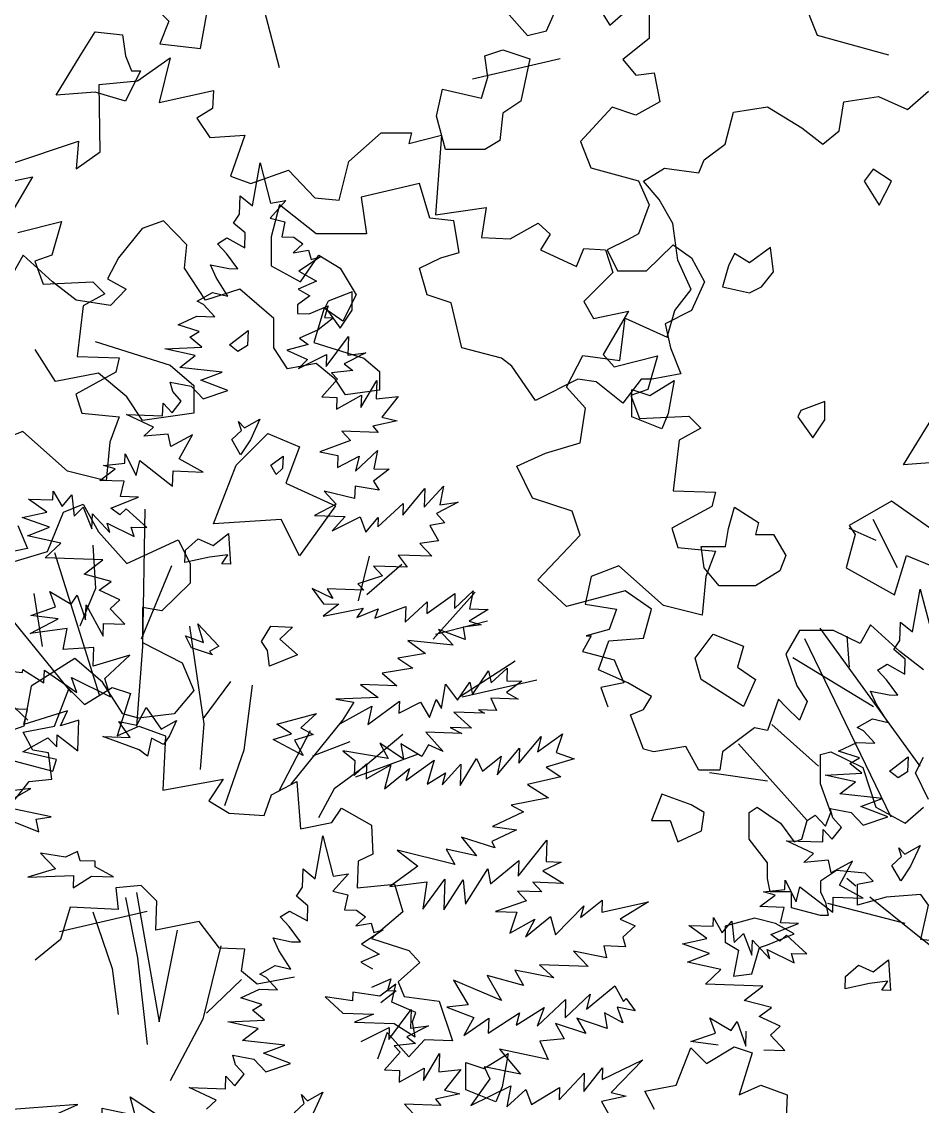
# Model space of a CAD drawing. Header units: inches. Extents: x -11 to 128, y 7 to 56.
# Drawn here: x 39.3777 to 39.7312, y 22.197 to 22.6227 of the extents above; entities that cross this region are included whole.
import ezdxf

# ---------------------------------------------------------------- set-up
doc = ezdxf.new("R2010")
doc.units = ezdxf.units.IN
doc.header["$MEASUREMENT"] = 0
doc.layers.add('CAY', color=94, linetype='Continuous')
doc.layers.add('CAY-3', color=61, linetype='Continuous')
picture_1 = doc.add_image_def('image1.jpg', size_in_pixel=(1680, 1093))

# ---------------------------------------------------------------- blocks, each defined once
blk = doc.blocks.new('A$C76451831')
at = {"layer": 'CAY'}
for p, q in [((1943.92, 1358.24), (1957.48, 1323.44)), ((1957.48, 1323.44), (2019.98, 1306.33)), ((1732.84, 1302.79), (1656.18, 1285.1)), ((5942.98, 1269.38), (5949.73, 1306.77)), ((5949.73, 1306.77), (5958.92, 1271.55)), ((5931.85, 1262.06), (5932.41, 1277.91)), ((5932.41, 1277.91), (5942.98, 1269.38)), ((5926.59, 1254.09), (5931.85, 1262.06)), ((5936.72, 1245.57), (5926.59, 1254.09)), ((5936.26, 1232.44), (5936.72, 1245.57)), ((5912.36, 1236), (5920.7, 1241.15)), ((5920.23, 1227.56), (5912.36, 1236)), ((5920.7, 1241.15), (5936.26, 1232.44)), ((5930.18, 1214.07), (5920.23, 1227.56)), ((5192.62, 1187.04), (5205.28, 1219.73)), ((5205.28, 1219.73), (5218.99, 1206.02)), ((5218.99, 1206.02), (5243.25, 1220.79)), ((5243.25, 1220.79), (5259.07, 1215.51)), ((5259.07, 1215.51), (5247.46, 1178.6)), ((5906.28, 1217.62), (5922.48, 1214.34)), ((5911.34, 1206.57), (5906.28, 1217.62)), ((5922.48, 1214.34), (5930.18, 1214.07)), ((5921.65, 1190.34), (5911.34, 1206.57)), ((5165.2, 1181.76), (5192.62, 1187.04)), ((5247.46, 1178.6), (5266.45, 1187.04)), ((5266.45, 1187.04), (5289.65, 1178.6)), ((5894.75, 1185.84), (5908.16, 1193.53)), ((5900.09, 1182.93), (5894.75, 1185.84)), ((5908.16, 1193.53), (5921.65, 1190.34)), ((5173.64, 1165.94), (5165.2, 1181.76)), ((5289.65, 1178.6), (5287.54, 1131.14)), ((5910.13, 1172.16), (5900.09, 1182.93)), ((5878.17, 1165.11), (5894.29, 1172.71)), ((5894.29, 1172.71), (5910.13, 1172.16)), ((5187.35, 1163.83), (5173.64, 1165.94)), ((5190.51, 1140.63), (5187.35, 1163.83)), ((5896.55, 1159.48), (5878.17, 1165.11)), ((5888.21, 1154.33), (5896.55, 1159.48)), ((5898.79, 1145.8), (5888.21, 1154.33)), ((5142, 1102.66), (5170.47, 1138.52)), ((5170.47, 1138.52), (5190.51, 1140.63)), ((5287.54, 1131.14), (5340.28, 1140.63)), ((5340.28, 1140.63), (5327.62, 1121.65)), ((5382.46, 1126.92), (5404.61, 1138.52)), ((5404.61, 1138.52), (5407.78, 1097.39)), ((5866.56, 1144.21), (5898.79, 1145.8)), ((5893.09, 1138.3), (5866.56, 1144.21)), ((5879.59, 1127.89), (5893.09, 1138.3)), ((5327.62, 1121.65), (5345.55, 1111.1)), ((5376.14, 1108.99), (5382.46, 1126.92)), ((5916.61, 1123.88), (5879.59, 1127.89)), ((5897.78, 1116.83), (5916.61, 1123.88)), ((5345.55, 1111.1), (5376.14, 1108.99)), ((5435.2, 1102.66), (5443.64, 1115.32)), ((5443.64, 1115.32), (5470, 1100.55)), ((5870.98, 1115.04), (5889.44, 1111.68)), ((5873.41, 1106.8), (5870.98, 1115.04)), ((5889.44, 1111.68), (5899.93, 1100.43)), ((5921.48, 1107.84), (5897.78, 1116.83)), ((5407.78, 1097.39), (5435.2, 1102.66)), ((5470, 1100.55), (5471.06, 1075.24)), ((5880.82, 1098.38), (5873.41, 1106.8)), ((5899.93, 1100.43), (5921.48, 1107.84)), ((5420.6, 1053.63), (5427.34, 1091.02)), ((5427.34, 1091.02), (5436.53, 1055.8)), ((5864.52, 1085.8), (5864.9, 1096.67)), ((5864.9, 1096.67), (5872.76, 1088.23)), ((5872.76, 1088.23), (5880.82, 1098.38)), ((5856.47, 1075.66), (5832.84, 1086.91)), ((5832.84, 1086.91), (5864.52, 1085.8)), ((5471.06, 1075.24), (5458.4, 1068.91)), ((5848.03, 1067.79), (5856.47, 1075.66)), ((5409.47, 1046.31), (5410.02, 1062.16)), ((5410.02, 1062.16), (5420.6, 1053.63)), ((5458.4, 1068.91), (5457.35, 1045.71)), ((5869.4, 1069.76), (5848.03, 1067.79)), ((5871.74, 1058.8), (5869.4, 1069.76)), ((5890.67, 1069.02), (5871.74, 1058.8)), ((5879.07, 1048.12), (5890.67, 1069.02)), ((5449.75, 1058.05), (5436.08, 1042.67)), ((5436.53, 1055.8), (5449.75, 1058.05)), ((5268.56, 1047.82), (5246.41, 1045.71)), ((5246.41, 1045.71), (5248.52, 1026.72)), ((5282.27, 1034.11), (5268.56, 1047.82)), ((5404.2, 1038.34), (5409.47, 1046.31)), ((5457.35, 1045.71), (5490.04, 1048.87)), ((5490.04, 1048.87), (5497.42, 1024.62)), ((5812.7, 1042.28), (5831.36, 1044.35)), ((5831.36, 1044.35), (5831.64, 1052.5)), ((5831.64, 1052.5), (5841.4, 1033.57)), ((5841.4, 1033.57), (5844.58, 1046.6)), ((5844.58, 1046.6), (5873.25, 1024.3)), ((5899.96, 1036.51), (5879.07, 1048.12)), ((5281.21, 1008.8), (5282.27, 1034.11)), ((5414.33, 1029.82), (5404.2, 1038.34)), ((5436.08, 1042.67), (5449.11, 1039.49)), ((5449.11, 1039.49), (5446.38, 1026.44)), ((5809.53, 1029.24), (5823.02, 1039.2)), ((5823.02, 1039.2), (5812.7, 1042.28)), ((5873.25, 1024.3), (5873.71, 1037.43)), ((5873.71, 1037.43), (5899.96, 1036.51)), ((5273.84, 1025.02), (5197.19, 1007.32)), ((5206.33, 1028.83), (5197.89, 1000.36)), ((5248.52, 1026.72), (5206.33, 1028.83)), ((5389.98, 1020.25), (5398.31, 1025.4)), ((5398.31, 1025.4), (5413.87, 1016.69)), ((5413.87, 1016.69), (5414.33, 1029.82)), ((5446.38, 1026.44), (5456.79, 1026.07)), ((5456.79, 1026.07), (5464.75, 1020.36)), ((5497.42, 1024.62), (5470, 1001.41)), ((5830.8, 1028.5), (5809.53, 1029.24)), ((5827.61, 1015.01), (5830.8, 1028.5)), ((5319.18, 1016.18), (5281.21, 1008.8)), ((5337.11, 992.97), (5319.18, 1016.18)), ((5397.84, 1011.81), (5389.98, 1020.25)), ((5464.75, 1020.36), (5456.32, 1012.49)), ((5456.32, 1012.49), (5469.54, 1014.75)), ((5469.54, 1014.75), (5471.97, 1006.5)), ((5768.6, 1012.08), (5768.87, 1019.78)), ((5768.87, 1019.78), (5776.56, 1006.37)), ((5776.56, 1006.37), (5785.07, 1016.5)), ((5785.07, 1016.5), (5787.13, 997.84)), ((5843.45, 1014.46), (5827.61, 1015.01)), ((5407.79, 998.32), (5397.84, 1011.81)), ((5480.21, 1008.94), (5461.2, 996.45)), ((5471.97, 1006.5), (5480.21, 1008.94)), ((5747.33, 1012.83), (5768.6, 1012.08)), ((5763.24, 1001.39), (5747.33, 1012.83)), ((5787.13, 997.84), (5795.11, 1005.72)), ((5795.11, 1005.72), (5802.61, 986.87)), ((5819.1, 1004.88), (5843.45, 1014.46)), ((5197.89, 1000.36), (5175.75, 982.43)), ((5388.95, 990.82), (5383.9, 1001.87)), ((5383.9, 1001.87), (5400.1, 998.59)), ((5400.1, 998.59), (5407.79, 998.32)), ((5461.2, 996.45), (5476.75, 987.75)), ((5470, 1001.41), (5502.7, 990.87)), ((5741.78, 996.7), (5763.24, 1001.39)), ((5765.5, 988.16), (5741.78, 996.7)), ((5802.61, 986.87), (5803.07, 1000)), ((5803.07, 1000), (5818.36, 983.6)), ((5827.06, 999.16), (5819.1, 1004.88)), ((5832.68, 1004.41), (5827.06, 999.16)), ((5850.68, 987.91), (5832.68, 1004.41)), ((5359.26, 991.92), (5337.11, 992.97)), ((5356.1, 972.94), (5359.26, 991.92)), ((5399.26, 974.59), (5388.95, 990.82)), ((5476.75, 987.75), (5460.64, 980.61)), ((5502.7, 990.87), (5512.19, 980.32)), ((5746.21, 980.68), (5765.5, 988.16)), ((5818.36, 983.6), (5815.93, 991.84)), ((5815.93, 991.84), (5839.54, 980.14)), ((5839.54, 980.14), (5837.1, 988.38)), ((5837.1, 988.38), (5850.68, 987.91)), ((5372.37, 970.09), (5385.78, 977.78)), ((5385.78, 977.78), (5399.26, 974.59)), ((5460.64, 980.61), (5470.86, 974.81)), ((5512.19, 980.32), (5493.21, 963.44)), ((5775.43, 974.22), (5746.21, 980.68)), ((5369.81, 961.33), (5356.1, 972.94)), ((5402.5, 967.66), (5369.81, 961.33)), ((5377.7, 967.18), (5372.37, 970.09)), ((5761.85, 961.55), (5775.43, 974.22)), ((5387.75, 956.41), (5377.7, 967.18)), ((5470.31, 958.96), (5486.87, 966.09)), ((5486.87, 966.09), (5483.79, 955.77)), ((5493.21, 963.44), (5498.48, 950.79)), ((5812.09, 959.79), (5761.85, 961.55)), ((5795.79, 947.21), (5812.09, 959.79)), ((5355.78, 949.36), (5371.91, 956.96)), ((5374.16, 943.73), (5355.78, 949.36)), ((5371.91, 956.96), (5387.75, 956.41)), ((5491.49, 955.5), (5477.98, 945.09)), ((5483.79, 955.77), (5491.49, 955.5)), ((5498.48, 950.79), (5529.07, 946.57)), ((5365.83, 938.58), (5374.16, 943.73)), ((5485.02, 913.12), (5504.51, 939.18)), ((5504.51, 939.18), (5503.94, 922.88)), ((5529.07, 946.57), (5540.67, 911.76)), ((5819.59, 940.94), (5795.79, 947.21)), ((5808.89, 933.16), (5819.59, 940.94)), ((5344.18, 928.46), (5376.41, 930.06)), ((5376.41, 930.06), (5365.83, 938.58)), ((5770.77, 918.62), (5765.8, 931.94)), ((5765.8, 931.94), (5784.45, 920.86)), ((5827.18, 924.81), (5808.89, 933.16)), ((5370.71, 922.55), (5344.18, 928.46)), ((5357.2, 912.14), (5370.71, 922.55)), ((5460.94, 911.24), (5485.39, 923.53)), ((5485.39, 923.53), (5485.02, 913.12)), ((5519.88, 925.04), (5500.96, 915.28)), ((5503.94, 922.88), (5519.88, 925.04)), ((5784.45, 920.86), (5789.71, 928.84)), ((5789.71, 928.84), (5797.11, 907.27)), ((5797.11, 907.27), (5797.57, 920.4)), ((5818.75, 916.95), (5827.18, 924.81)), ((5394.22, 908.13), (5357.2, 912.14)), ((5483.71, 919.15), (5475.28, 895.94)), ((5502.7, 898.05), (5483.71, 919.15)), ((5500.96, 915.28), (5508.46, 909.58)), ((5516.41, 912.82), (5502.7, 898.05)), ((5540.67, 911.76), (5516.41, 912.82)), ((5749.22, 911.21), (5770.77, 918.62)), ((5773.13, 908.11), (5749.22, 911.21)), ((5831.42, 903.36), (5818.75, 916.95)), ((5375.39, 901.08), (5394.22, 908.13)), ((5399.1, 892.09), (5375.39, 901.08)), ((5495.05, 901.89), (5481.37, 886.5)), ((5508.46, 909.58), (5489.81, 907.51)), ((5489.81, 907.51), (5495.05, 901.89)), ((5812.86, 904), (5831.42, 903.36)), ((2009.28, 881.69), (1985.53, 892.25)), ((2027.76, 857.92), (2006.64, 900.17)), ((5351.03, 891.05), (5348.6, 899.29)), ((5348.6, 899.29), (5367.06, 895.93)), ((5367.06, 895.93), (5377.54, 884.68)), ((5377.54, 884.68), (5399.1, 892.09)), ((5515.49, 877.14), (5529.45, 900.68)), ((5529.45, 900.68), (5528.9, 884.84)), ((5350.38, 872.48), (5358.44, 882.63)), ((5358.44, 882.63), (5351.03, 891.05)), ((5481.37, 886.5), (5494.5, 886.04)), ((5494.14, 875.62), (5515.87, 888.01)), ((5494.5, 886.04), (5494.14, 875.62)), ((5515.87, 888.01), (5515.49, 877.14)), ((5528.9, 884.84), (5548, 886.89)), ((5548, 886.89), (5533.78, 868.8)), ((5342.14, 870.05), (5342.52, 880.92)), ((5342.52, 880.92), (5350.38, 872.48)), ((5310.45, 871.16), (5342.14, 870.05)), ((5334.08, 859.91), (5310.45, 871.16)), ((5547.26, 865.61), (5525.8, 860.92)), ((5533.78, 868.8), (5547.26, 865.61)), ((5325.65, 852.04), (5334.08, 859.91)), ((5498.9, 856.42), (5506.33, 848.45)), ((5530.59, 855.31), (5498.9, 856.42)), ((5525.8, 860.92), (5530.59, 855.31)), ((2047.68, 684.5), (1960.21, 805.07)), ((1985.76, 770.86), (1983.84, 797.94)), ((2022.33, 639.81), (1946.85, 795.64)), ((2006.99, 736.26), (1936.23, 779.12)), ((1958.78, 684.36), (1917.81, 720.82)), ((1948.81, 636.77), (1888.67, 704.01)), ((1914.22, 671.37), (1863.51, 678.45)), ((1991.49, 579.54), (1983.4, 586.04)), ((2041.19, 539.64), (2003.71, 569.74)), ((2034.5, 546.71), (1966.89, 564.41)), ((2089.93, 500.71), (2041.19, 539.64))]:
    blk.add_line(p, q, dxfattribs=at)
for points in [[(5153.6, 1678.52), (5213.71, 1698.56), (5211.6, 1674.3), (5232.7, 1689.07), (5231.64, 1748.13), (5265.39, 1751.3), (5293.87, 1771.33), (5284.38, 1732.31), (5331.84, 1742.86), (5330.78, 1727.04), (5317.07, 1718.6), (5328.67, 1701.72), (5359.26, 1703.83), (5346.6, 1667.97), (5364.53, 1661.65), (5397.23, 1673.25), (5420.43, 1648.99), (5441.53, 1646.88), (5449.96, 1680.63), (5478.44, 1705.94), (5504.81, 1705.94), (5502.7, 1696.45), (5531.17, 1703.83), (5525.9, 1634.22), (5570.2, 1640.55), (5565.98, 1614.19), (5591.29, 1613.13), (5615.55, 1626.84), (5626.1, 1617.35), (5617.66, 1603.64), (5649.3, 1588.87), (5655.63, 1604.69), (5674.61, 1603.64), (5680.94, 1583.6), (5655.63, 1558.29), (5664.07, 1543.52), (5694.65, 1549.85), (5672.5, 1511.88), (5682, 1501.33), (5719.96, 1510.83), (5711.53, 1481.3), (5696.76, 1476.02), (5704.14, 1455.98), (5747.39, 1458.09), (5757.93, 1447.55), (5738.95, 1437), (5733.67, 1392.7), (5770.59, 1391.65), (5767.42, 1378.99), (5732.62, 1360.01), (5737.89, 1343.13), (5770.59, 1339.97), (5762.15, 1317.82), (5758.99, 1284.07), (5725.24, 1292.51), (5686.21, 1327.31), (5661.96, 1317.82), (5656.68, 1293.56), (5684.1, 1289.34), (5677.78, 1271.41), (5657.74, 1266.14), (5661.96, 1266.14), (5654.57, 1252.43), (5682, 1245.05), (5690.43, 1225.01), (5670.39, 1220.79), (5676.72, 1203.91)], [(1240.83, 1193.28), (1271.42, 1199.61), (1249.27, 1161.64)], [(1258.76, 1151.09), (1296.73, 1160.59), (1288.29, 1131.05), (1273.53, 1125.78), (1280.91, 1105.74), (1324.15, 1107.85), (1334.7, 1097.3), (1315.72, 1086.76), (1310.44, 1042.46), (1347.36, 1041.41), (1344.19, 1028.75), (1309.39, 1009.77), (1314.66, 992.89), (1347.36, 989.73), (1338.92, 967.58), (1335.75, 933.83), (1302, 942.27), (1262.98, 977.07), (1238.72, 967.58)], [(1258.76, 894.8), (1267.2, 874.77), (1247.16, 870.55)], [(5271.72, 1376.88), (5269.61, 1256.65), (5264.34, 1187.04)], [(5192.62, 1338.91), (5231.64, 1214.46)], [(5226.37, 1345.24), (5228.48, 1307.27), (5214.77, 1274.58)], [(5467.89, 1335.75), (5458.4, 1296.72)], [(5496.37, 1328.37), (5465.78, 1302)], [(5294.92, 1327.31), (5268.56, 1262.97)], [(5174.69, 1303.05), (5182.07, 1256.65)], [(5560.71, 1304.11), (5523.79, 1262.97)], [(2050.62, 768.5), (2029.79, 784.63), (2004.24, 807.83), (1995.2, 791.7), (1972, 803.11), (1942.13, 803.11), (1930.34, 782.27), (1939.77, 754.74), (1948.81, 740.98), (1942.13, 724.46), (1930.34, 736.26), (1923.73, 742.87), (1914.22, 715.42), (1902.82, 717.77), (1874.91, 696.93), (1872.55, 680.81), (1854.08, 680.81), (1842.68, 701.65), (1814.77, 696.93), (1805.73, 699.29), (1794.33, 729.18), (1805.73, 733.9), (1812.81, 745.3), (1791.97, 757.1), (1766.42, 768.5), (1775.46, 794.06), (1805.73, 796.42), (1812.81, 821.59), (1789.61, 837.71), (1738.51, 823.95), (1713.36, 847.15), (1750.31, 886.48), (1743.23, 907.32), (1708.64, 918.72), (1694.88, 946.64), (1720.04, 958.05), (1750.31, 967.09), (1755.02, 997.37), (1738.51, 1015.85), (1752.67, 1043.38), (1784.9, 1039.05), (1789.61, 1076.02), (1826.56, 1059.5), (1833.25, 1082.7), (1847.4, 1101.19), (1835.61, 1126.75), (1831.28, 1158.99), (1819.49, 1179.83), (1805.73, 1195.96), (1824.21, 1207.36), (1854.08, 1203.04), (1858.8, 1214.44), (1877.27, 1228.2), (1884.35, 1256.12), (1914.22, 1260.84), (1944.1, 1242.36), (1962.57, 1228.2), (1976.72, 1240), (1981.05, 1265.17), (2011.31, 1269.89), (2036.47, 1258.48), (2054.94, 1274.61)], [(5140.94, 1297.78), (5207.39, 1216.57)], [(5310.75, 1274.58), (5323.4, 1189.15), (5320.24, 1149.07)], [(5571.25, 1278.8), (5525.9, 1267.19)], [(5595.51, 1243.99), (5547, 1212.35)], [(5134.61, 1225.01), (5169.42, 1192.31)], [(5346.6, 1226.06), (5322.35, 1193.37)], [(5614.5, 1227.12), (5549.1, 1212.35)], [(5365.59, 1222.9), (5358.21, 1165.94), (5341.33, 1117.43)], [(1278.53, 373.93), (1311.22, 388.66), (1241.7, 383.38)], [(1232.25, 644.83), (1276.94, 626.95), (1274.6, 637.91), (1287.82, 640.17), (1242.83, 649.45), (1270.11, 664.82), (1216.42, 658.53)], [(1255.09, 688.91), (1289.22, 680.02), (1292.3, 690.34), (1263.07, 696.8), (1284.8, 709.18), (1292.68, 701.2), (1293.04, 711.62), (1311.14, 697.84), (1312.07, 724.55), (1296.04, 719.67), (1301.93, 732.61), (1263.9, 720.79), (1267.08, 733.83), (1235.4, 734.94)], [(1223.04, 770.27), (1262.77, 766.17), (1262.86, 768.88), (1281.49, 757.35), (1281.87, 768.22), (1310.19, 748.64), (1305.67, 761.95), (1339.52, 744.9), (1334.64, 760.94), (1356.65, 781.48), (1324.59, 771.71), (1325.16, 788.02), (1298.36, 786.23), (1301.73, 804.7), (1269.4, 800.39), (1293.86, 813.13), (1269.96, 816.24), (1291.51, 823.64), (1286.54, 836.96), (1305.19, 825.89), (1310.45, 833.86), (1317.85, 812.3), (1318.31, 825.43), (1333.22, 798.16), (1333.6, 809.03), (1352.16, 808.38), (1339.49, 821.97), (1347.92, 829.83), (1329.63, 838.18), (1340.33, 845.97), (1316.53, 852.24), (1332.83, 864.81), (1282.59, 866.57), (1296.17, 879.24), (1266.94, 885.7), (1286.24, 893.19), (1262.52, 901.72), (1283.98, 906.41), (1268.07, 917.85), (1289.34, 917.11), (1289.61, 924.8), (1297.3, 911.39), (1305.81, 921.52), (1307.87, 902.86), (1315.85, 910.74), (1323.35, 891.89), (1323.81, 905.02), (1339.1, 888.62), (1336.67, 896.87), (1360.27, 885.16), (1357.84, 893.41), (1371.42, 892.93), (1353.42, 909.43), (1347.8, 904.19), (1339.84, 909.9), (1364.19, 919.48), (1348.35, 920.03), (1351.54, 933.52), (1330.27, 934.26), (1343.76, 944.22), (1333.44, 947.3), (1352.09, 949.37), (1352.38, 957.52), (1362.14, 938.59), (1365.31, 951.63), (1393.99, 929.32), (1394.45, 942.45), (1420.7, 941.53), (1399.81, 953.14), (1411.41, 974.04), (1392.48, 963.83), (1390.14, 974.79), (1368.77, 972.81), (1377.2, 980.68), (1353.58, 991.93), (1385.26, 990.82), (1385.64, 1001.69), (1393.5, 993.26), (1401.56, 1003.4), (1394.15, 1011.82), (1391.72, 1020.07), (1410.18, 1016.7), (1420.67, 1005.45), (1442.22, 1012.86), (1418.52, 1021.85), (1437.34, 1028.9), (1400.33, 1032.91), (1413.83, 1043.32), (1387.3, 1049.23), (1419.53, 1050.83), (1408.95, 1059.36), (1417.29, 1064.51), (1398.91, 1070.13), (1415.03, 1077.73), (1430.87, 1077.18), (1420.83, 1087.96), (1415.49, 1090.86), (1428.9, 1098.55), (1442.38, 1095.36), (1432.08, 1111.59), (1427.02, 1122.65), (1443.22, 1119.36), (1450.92, 1119.09), (1440.97, 1132.59), (1433.1, 1141.02), (1441.44, 1146.17), (1457, 1137.47), (1457.45, 1150.6), (1447.33, 1159.11), (1452.59, 1167.09), (1453.15, 1182.93), (1463.72, 1174.4), (1470.47, 1211.8), (1479.66, 1176.57), (1492.88, 1178.83), (1479.2, 1163.44), (1492.23, 1160.26), (1489.51, 1147.21), (1499.92, 1146.85), (1507.88, 1141.13), (1499.45, 1133.26), (1512.67, 1135.52), (1515.1, 1127.28), (1523.34, 1129.71), (1504.32, 1117.23), (1519.88, 1108.52), (1503.77, 1101.38), (1513.99, 1095.58), (1503.3, 1087.8), (1503.03, 1080.1), (1513.44, 1079.74), (1530, 1086.86), (1526.92, 1076.54), (1534.61, 1076.28), (1521.11, 1065.87), (1505, 1058.72), (1512.5, 1053.02), (1493.76, 1048.24), (1512.04, 1039.89), (1504.07, 1032.01), (1528.51, 1044.3), (1528.15, 1033.89), (1547.64, 1059.95), (1547.07, 1043.65), (1563, 1045.82), (1544.08, 1036.05), (1551.59, 1030.35), (1532.94, 1028.28), (1538.18, 1022.66), (1524.5, 1007.27), (1537.63, 1006.81), (1537.26, 996.4), (1558.99, 1008.78), (1558.61, 997.92), (1572.58, 1021.46), (1572.02, 1005.61), (1591.13, 1007.66), (1576.9, 989.57), (1590.38, 986.38), (1568.92, 981.69), (1573.71, 976.08), (1542.03, 977.19), (1549.45, 969.22), (1522.82, 959.27), (1538.57, 956), (1538.21, 945.59), (1557.13, 955.36), (1553.95, 942.32), (1573.16, 960.24), (1569.89, 944.48), (1583.47, 944.01), (1569.51, 933.62), (1574.67, 925.73), (1553.49, 929.19), (1553.11, 918.32), (1526.6, 924.69), (1537.08, 913.44), (1518.16, 903.68), (1544.87, 902.74), (1533.55, 889.99), (1557.99, 902.29), (1562.97, 888.96), (1573.83, 901.73), (1573.55, 893.58), (1595.56, 914.12), (1595.2, 903.71), (1614.59, 927.06), (1614.03, 910.76), (1630.98, 929.2), (1627.7, 913), (1643.63, 915.16), (1624.71, 905.4), (1632.12, 896.98), (1618.9, 894.72), (1626.59, 881.3), (1610.2, 879.16), (1620.69, 867.91), (1591.27, 868.94), (1599.05, 858.24), (1569.63, 859.27), (1577.49, 850.83), (1555.95, 843.88), (1561.19, 838.25), (1529.06, 839.38), (1534.21, 831.04), (1515.93, 839.83), (1525.89, 826.34), (1539.46, 825.87), (1525.51, 815.47), (1560.64, 822.41), (1554.93, 814.45), (1573.77, 821.95), (1570.77, 813.89), (1597.85, 823.83), (1597.37, 810.24), (1616.58, 828.16), (1616.22, 817.74), (1640.85, 835.47), (1640.39, 822.34), (1656.79, 837.63), (1653.52, 821.88), (1669.81, 821.31), (1653.14, 811.02), (1663.91, 807.92), (1647.97, 805.76), (1649.87, 795.26), (1626.6, 803.78), (1639.27, 790.19), (1599.54, 794.3), (1615, 782.88), (1590.84, 778.74), (1604.13, 770.11), (1577.24, 765.61), (1590, 754.74), (1558.32, 755.85), (1573.78, 744.43), (1536.57, 743.01), (1552.33, 740.19), (1540.81, 721.55), (1568.08, 736.92), (1564.79, 720.71), (1592.24, 741.06), (1591.88, 730.65), (1610.8, 740.41), (1618.48, 727), (1624.47, 742.66), (1629.18, 734.79), (1632.64, 755.97), (1643.03, 742.01), (1654, 757.94), (1656.34, 746.98), (1670.21, 767.81), (1672.56, 757.3), (1686.6, 769.95), (1686.22, 759.09), (1699.34, 758.63), (1685.85, 748.67), (1696.07, 742.88), (1672.09, 743.71), (1677.15, 733.11), (1661.31, 733.66), (1666.65, 730.76), (1639.95, 731.69), (1655.31, 717.55), (1636.76, 718.2), (1646.99, 712.86), (1615.31, 713.96), (1630.58, 697.11), (1617.65, 703), (1611.85, 692.78), (1593.66, 703.84), (1595.92, 690.61), (1575.1, 704.49), (1582.34, 691.09), (1542.7, 697.91), (1553.28, 689.38), (1552.82, 676.25), (1563.59, 686.3), (1563.13, 673.17), (1584.86, 685.56), (1579.14, 664.45), (1601.06, 682.27), (1597.98, 671.95), (1622.62, 689.68), (1616.44, 668.59), (1632.65, 678.45), (1629.57, 668.13), (1646.06, 686.14), (1645.41, 667.58), (1659.83, 691.1), (1664.88, 680.04), (1681.19, 693.08), (1677.91, 676.87), (1697.3, 700.22), (1696.84, 687.09), (1716.24, 710.44), (1713.05, 696.95), (1734.89, 712.51), (1729.34, 696.38), (1745.01, 690.85), (1720.74, 683.53), (1733.58, 674.93), (1704.34, 668.24), (1722.52, 656.73), (1690.12, 650.15), (1700.79, 644.34), (1673.61, 631.69), (1694.81, 628.68), (1673.15, 618.56), (1675.68, 613.03), (1646.55, 622.2), (1659.57, 605.88), (1633.04, 611.8), (1640.73, 598.38), (1590.42, 611.02), (1608.5, 596.79), (1583.86, 579.06), (1616.19, 583.37), (1612.63, 559.47), (1632.12, 585.53), (1631.19, 558.82), (1647.96, 584.98), (1649.94, 563.61), (1669.6, 594.65), (1671.86, 581.43), (1696.59, 601.87), (1696.11, 588.29), (1721.22, 619.6), (1720.58, 601.03), (1733.7, 600.57), (1717.58, 592.98), (1735.77, 581.92), (1709.07, 582.85), (1716.93, 574.41), (1695.66, 575.16), (1703.52, 566.72), (1676.45, 557.24), (1695.01, 556.59), (1688.93, 538.22), (1710.66, 550.61), (1702.41, 535.03), (1724.33, 552.85), (1728.76, 536.83), (1753.66, 562.25), (1750.58, 551.93), (1769.69, 567.13), (1769.33, 556.72), (1809.97, 565.72), (1785.43, 550.71), (1798.37, 544.82), (1787.59, 534.77), (1790.02, 526.53), (1771.02, 527.19), (1773.37, 516.68), (1744.58, 522.67), (1757.24, 509.09), (1714.7, 510.57), (1727.44, 499.25), (1693.24, 505.88), (1700.92, 492.47), (1669.06, 501.28), (1681.44, 479.55), (1639.47, 497.33), (1652.3, 475.58), (1633.65, 473.51), (1657.35, 464.52), (1648.65, 448.96), (1670.48, 464.06), (1670.02, 450.93), (1697.37, 468.56), (1694.28, 457.79), (1718.83, 473.25), (1712.83, 457.14), (1737.66, 480.3), (1737.1, 464.45), (1759.12, 484.99), (1755.95, 471.96), (1780.68, 492.4), (1788.35, 478.53), (1790.71, 481.17), (1798.49, 470.47), (1782.74, 473.74), (1787.7, 459.97), (1771.69, 468.69), (1773.93, 455.01), (1747.51, 464.09), (1755.2, 450.68), (1728.77, 459.31), (1736.46, 445.89), (1715.09, 443.92), (1722.23, 427.8), (1679.95, 436.98), (1698.22, 415.04), (1666.28, 421.59), (1671.34, 410.99), (1654.66, 387.55), (1689.71, 404.91), (1686.35, 386.44), (1702.74, 401.73), (1707.71, 388.41), (1732.25, 403.42), (1731.87, 392.56), (1753.98, 415.81), (1753.43, 399.96), (1770.02, 420.69), (1769.65, 410.28), (1805.15, 427.63), (1777.42, 399.13), (1790.45, 395.95), (1768.99, 391.26), (1776.68, 377.85)], [(5444.69, 1192.31), (5399.34, 1136.41)], [(5416.21, 1182.82), (5388.79, 1130.08)], [(5497.42, 1179.65), (5464.73, 1152.23), (5437.31, 1132.19), (5423.6, 1106.88)], [(5451.02, 1173.33), (5418.32, 1160.67)], [(5456.29, 1142.74), (5511.14, 1162.78)], [(5254.85, 1037.27), (5265.39, 984.54), (5273.83, 908.6)], [(5264.34, 1041.49), (5284.38, 928.64), (5300.2, 1008.8)], [(5226.37, 1024.62), (5243.25, 975.05), (5248.52, 934.97)], [(5338.17, 995.08), (5322.35, 930.75), (5293.87, 876.96)], [(5356.1, 965.55), (5325.51, 936.02)], [(1484.52, 939.3), (1479.82, 947.63), (1490.52, 955.41), (1490.14, 944.55), (1484.52, 939.3)], [(2054.94, 655.25), (2043.55, 678.45), (2050.62, 692.21)], [(2069.1, 530.59), (2048.26, 532.95), (2054.94, 562.84), (2048.26, 572.28), (2017.99, 569.92), (1992.84, 562.84), (1992.84, 581.32), (2006.6, 583.68), (1999.52, 590.76), (1974.36, 593.12), (1960.61, 583.68), (1960.61, 574.63), (1964.93, 565.2), (1967.29, 553.79), (1960.61, 553.79), (1935.05, 560.48), (1935.05, 574.63), (1916.58, 574.63), (1914.22, 586.04), (1914.22, 599.8), (1898.11, 620.64), (1898.11, 643.85), (1905.18, 648.56), (1925.62, 634.41), (1937.41, 618.28), (1944.1, 620.64), (1948.81, 636.77), (1955.89, 641.49), (1964.93, 632.05), (1969.65, 643.85), (1960.61, 669.01), (1960.61, 694.57), (1969.65, 696.93), (1997.55, 683.17), (2008.95, 648.56), (2034.5, 634.41), (2050.62, 648.56)]]:
    blk.add_lwpolyline(points, dxfattribs=at)
for points in [[(5431.93, 1558.73), (5429.29, 1553.45), (5442.49, 1534.97), (5453.04, 1550.81), (5453.04, 1566.65)], [(5351.45, 1415.29), (5379.17, 1443.01), (5406.88, 1431.13), (5395, 1399.44), (5438.55, 1379.64), (5406.88, 1336.08), (5391.04, 1367.76), (5331.66, 1363.8)], [(1418.3, 1311.88), (1426.22, 1355.44), (1394.55, 1383.16), (1366.84, 1359.4), (1390.59, 1335.64), (1382.67, 1315.84)], [(2022.48, 1195.89), (2006.64, 1206.45), (1998.72, 1195.89), (2011.92, 1174.77)], [(5922.87, 1147.68), (5939.17, 1160.26), (5938.72, 1147.13), (5930.38, 1141.98)], [(1919.55, 1116.68), (1916.91, 1137.8), (1898.43, 1124.6), (1885.24, 1132.52), (1879.96, 1121.96), (1874.68, 1103.48), (1898.43, 1098.2), (1908.99, 1103.48)], [(5924.98, 1065.1), (5933.41, 1072.97), (5930.96, 1080.76), (5936.2, 1075.14), (5949.61, 1082.83), (5941.27, 1064.53), (5932.66, 1051.69)], [(1443.61, 1052.71), (1459.91, 1065.28), (1459.45, 1052.15), (1451.12, 1047)], [(1795.5, 989.94), (1795.5, 1013.7), (1811.34, 1008.42), (1832.45, 1021.63), (1827.17, 992.58), (1821.89, 979.38)], [(1943.3, 995.22), (1940.66, 989.94), (1953.86, 971.46), (1964.41, 987.3), (1964.41, 1003.14)], [(2054.15, 982.02), (2067.35, 1003.14), (2091.1, 1000.5), (2093.74, 982.02), (2099.02, 968.82), (2106.93, 968.82), (2093.74, 942.42), (2067.35, 950.34), (2033.04, 947.7)], [(1445.71, 970.13), (1454.15, 977.99), (1451.7, 985.78), (1456.94, 980.16), (1470.35, 987.85), (1462.01, 969.56), (1453.4, 956.71)], [(5923.88, 955.89), (5916.19, 956.16), (5921.45, 964.13), (5905.51, 961.97), (5884.05, 957.28), (5884.43, 968.14), (5895.66, 978.18), (5908.59, 972.29), (5922.1, 982.7)], [(1903.71, 886.97), (1919.55, 886.97), (1930.1, 868.49), (1924.83, 855.28), (1903.71, 842.08), (1872.04, 842.08), (1858.84, 857.92), (1856.21, 876.41), (1877.32, 876.41), (1879.96, 892.25), (1885.24, 910.73), (1906.35, 897.53)], [(2062.07, 857.92), (2075.26, 879.05), (2022.48, 916.01), (1985.53, 894.89), (1990.81, 886.97), (1982.89, 857.92), (2025.12, 834.16), (2035.67, 868.49)], [(5552.38, 869.17), (5552.38, 892.93), (5568.21, 887.65), (5589.33, 900.85), (5584.05, 871.81), (5578.77, 858.61)], [(1444.62, 860.91), (1436.93, 861.18), (1442.19, 869.16), (1426.25, 866.99), (1404.79, 862.3), (1405.17, 873.17), (1416.4, 883.2), (1429.33, 877.31), (1442.84, 887.72)], [(5402.59, 849.35), (5411.02, 857.22), (5408.57, 865.01), (5413.82, 859.39), (5427.23, 867.08), (5418.88, 848.78), (5410.28, 835.94)], [(1428.71, 781.68), (1410.34, 787.76), (1405.28, 798.36), (1420.93, 792.38), (1416.07, 808.87), (1434.41, 789.19), (1426.09, 784.49)], [(1476.88, 785.44), (1471.71, 793.32), (1479.88, 806.64), (1498.89, 805.98), (1487.65, 795.49), (1503.03, 781.8), (1478.67, 771.77)], [(1856.21, 760.23), (1850.93, 778.71), (1866.76, 799.84), (1893.15, 789.28), (1887.88, 770.79), (1903.71, 760.23), (1893.15, 736.47)], [(1364.64, 698.69), (1332.87, 710.23), (1356.86, 709.39), (1346.92, 723.33), (1362.67, 720.07), (1370.91, 735.64), (1383.84, 716.61), (1397.25, 724.3), (1391.35, 710.9), (1386.1, 703.38), (1375.41, 708.74), (1372.14, 692.99)], [(1485.06, 721.23), (1519.82, 730.44), (1506.23, 717.77), (1516.91, 711.96), (1500.42, 707.09), (1508.11, 693.68), (1481.87, 707.74), (1497.9, 712.62)], [(1313.22, 601.66), (1310.78, 609.9), (1300.19, 604.83), (1278.56, 608.31), (1291.67, 594.7), (1267.4, 587.39), (1307.33, 588.72), (1306.95, 577.85), (1323.17, 588.16), (1342.18, 587.5), (1326.17, 596.22), (1326.34, 601.2)], [(1603.76, 460.95), (1606.76, 469.01), (1585.77, 477.9), (1589.04, 493.65), (1575.08, 483.26), (1551.64, 486.8), (1551.37, 479.1), (1527.48, 482.66), (1542.84, 468.52), (1569.55, 467.59), (1552.99, 460.46), (1587.84, 459.24), (1606.01, 447.73)], [(1332.03, 374.79), (1332.39, 385.2), (1361.19, 379.21), (1356.76, 395.23), (1382.46, 378.47), (1366.14, 365.44), (1358.09, 368.44), (1331.57, 361.66), (1339.53, 369.08)]]:
    blk.add_lwpolyline(points, close=True, dxfattribs=at)
at = {"layer": 'CAY-3'}
for p, q in [((6577.4, 899), (6564.2, 949.16)), ((6416.32, 659.79), (6481.77, 639.15)), ((6381.54, 624.99), (6363.85, 652.71)), ((6481.77, 639.15), (6502.41, 621.45)), ((6419.27, 632.07), (6381.54, 624.99)), ((6444.04, 611.42), (6419.27, 632.07)), ((6502.41, 621.45), (6502.41, 597.26)), ((6457.6, 590.78), (6444.04, 611.42)), ((6502.41, 597.26), (6457.6, 590.78)), ((6388.61, 510.56), (6405.71, 517.63)), ((6405.71, 517.63), (6419.27, 493.45)), ((6374.46, 476.34), (6388.61, 510.56)), ((6419.27, 493.45), (6444.04, 465.73)), ((6444.04, 465.73), (6488.85, 486.37)), ((6488.85, 486.37), (6499.46, 465.73)), ((6339.67, 465.73), (6374.46, 476.34)), ((6499.46, 465.73), (6499.46, 448.62)), ((6499.46, 448.62), (6474.7, 424.44)), ((6457.6, 427.38), (6457.6, 396.71)), ((6474.7, 424.44), (6457.6, 427.38)), ((6457.6, 396.71), (6492.38, 379.02)), ((6398.63, 382.55), (6360.31, 358.37)), ((6422.81, 361.91), (6398.63, 382.55)), ((6492.38, 379.02), (6502.41, 354.83)), ((6440.5, 334.19), (6422.81, 361.91)), ((6360.31, 358.37), (6353.82, 323.57)), ((6502.41, 354.83), (6485.31, 334.19)), ((6454.06, 330.65), (6440.5, 334.19)), ((6485.31, 334.19), (6454.06, 330.65)), ((6353.82, 323.57), (6326.11, 313.54))]:
    blk.add_line(p, q, dxfattribs=at)
for points in [[(6775.86, 948.11), (6794.33, 927.27), (6810.84, 931.59), (6822.24, 957.15)], [(6847.79, 966.59), (6866.26, 936.31), (6884.74, 952.43)], [(6900.86, 948.11), (6900.86, 924.91), (6877.66, 906.42), (6889.06, 892.66), (6905.18, 894.63), (6909.9, 869.46), (6889.06, 857.66), (6868.23, 864.74), (6840.71, 834.85), (6849.76, 811.65), (6891.42, 800.25), (6900.86, 779.41), (6891.42, 753.85), (6882.38, 749.13), (6863.91, 740.08), (6872.95, 721.6), (6898.5, 721.6), (6921.69, 744.41), (6937.81, 733), (6949.21, 712.16), (6937.81, 687), (6914.61, 675.2), (6919.33, 654.36), (6928.37, 631.55), (6903.21, 626.83), (6893.78, 626.83), (6877.66, 605.99), (6854.47, 624.47), (6838.36, 626.83), (6801.41, 608.35), (6780.57, 638.23), (6771.53, 645.31), (6736.94, 654.36), (6727.51, 693.68), (6706.67, 700.76), (6699.99, 723.96), (6718.47, 733), (6734.58, 737.72), (6729.87, 765.25), (6709.03, 767.61), (6699.99, 797.89), (6648.89, 786.09), (6653.61, 753.85), (6609.58, 753.85), (6577.35, 779.41), (6570.27, 751.49), (6570.27, 725.93), (6595.83, 712.16), (6611.94, 735.36), (6630.42, 723.96), (6644.57, 700.76), (6632.77, 677.56), (6616.66, 688.96), (6607.62, 659.07), (6651.25, 645.31), (6665.01, 633.51), (6665.01, 617.39), (6635.13, 613.07), (6626.09, 626.83), (6609.58, 640.59), (6584.43, 635.87), (6572.63, 654.36), (6572.63, 679.92), (6542.76, 705.48), (6512.89, 696.04), (6494.41, 723.96), (6496.38, 744.41), (6475.94, 765.25), (6457.46, 758.57), (6436.63, 733), (6427.19, 714.52), (6443.31, 705.48), (6429.55, 691.32), (6399.68, 696.04), (6378.84, 712.16), (6353.29, 735.36), (6344.25, 719.24)], [(5717.48, 851.93), (5709.04, 867.75), (5736.46, 873.03), (5749.12, 905.72), (5762.83, 892.01), (5787.09, 906.78), (5802.91, 901.5), (5791.3, 864.59), (5810.29, 873.03), (5833.49, 864.59), (5831.38, 817.13)]]:
    blk.add_lwpolyline(points, dxfattribs=at)
for points in [[(6403.21, 909.56), (6416.4, 930.68), (6440.16, 928.04), (6442.8, 909.56), (6448.07, 896.36), (6455.99, 896.36), (6442.8, 869.95), (6416.4, 877.87), (6382.09, 875.23)], [(6714.64, 856.75), (6719.92, 880.51), (6754.23, 872.59), (6759.51, 891.07), (6756.87, 909.56), (6772.7, 914.84), (6796.46, 906.92), (6788.54, 869.95), (6772.7, 859.39), (6770.06, 835.63), (6756.87, 827.71), (6722.56, 827.71)], [(1847.4, 650.53), (1821.85, 659.97), (1812.81, 636.77), (1828.92, 636.77), (1835.61, 618.28), (1856.44, 627.72), (1858.8, 643.85)], [(1921.3, 546.71), (1902.82, 551.43), (1877.27, 544.36), (1877.27, 530.59), (1888.67, 523.51), (1884.35, 500.71), (1900.46, 502.67), (1907.15, 525.87), (1914.22, 528.23), (1937.41, 537.67)]]:
    blk.add_lwpolyline(points, close=True, dxfattribs=at)

msp = doc.modelspace()

# ---------------------------------------------------------------- block references
at = {"layer": 'CAY', "xscale": 0.0004489089019145984, "yscale": 0.0004489089019145984, "zscale": 0.0004489089019145984}
for p in [(36.52619, 22.20094), (38.81115, 22.02325), (37.05949, 21.8133)]:
    msp.add_blockref('A$C76451831', p, dxfattribs=at)

# ---------------------------------------------------------------- pictures from other files: only their frames are drawn
image = msp.add_image(picture_1, insert=(12.49661, 7.37723), size_in_units=(74.4025, 48.40591))
image.dxf.flags = 6

doc.saveas('drawing.dxf')
